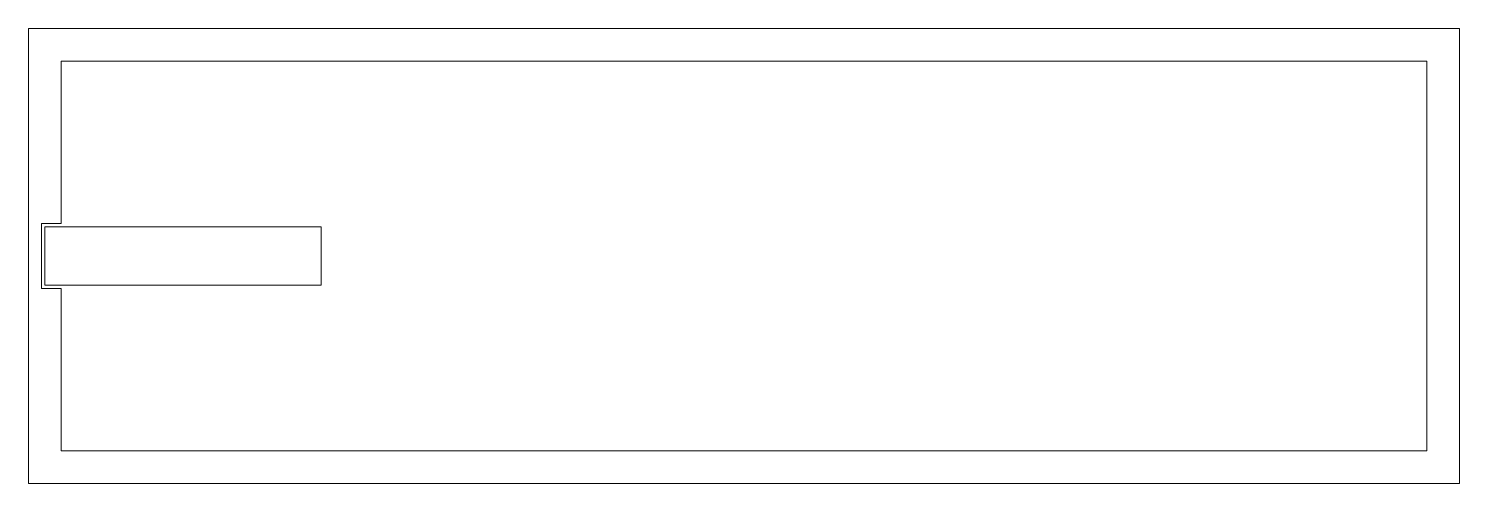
# Model space of a CAD drawing. Header units: metres. Extents: x -220 to 220, y -70 to 70.
import ezdxf

# ---------------------------------------------------------------- set-up
doc = ezdxf.new("R2010")
doc.units = ezdxf.units.M

msp = doc.modelspace()

# ---------------------------------------------------------------- linework, layer by layer
at = {"lineweight": 13}
for p, q in [((-220, 70), (220, 70)), ((-220, 70), (-220, -70)), ((220, 70), (220, -70)), ((-210, 60), (210, 60)), ((-210, 60), (-210, 10)), ((210, 60), (210, -60)), ((-216, 10), (-210, 10)), ((-216, 10), (-216, -10)), ((-215, 9), (-130, 9)), ((-215, 9), (-215, -9)), ((-130, 9), (-130, -9)), ((-216, -10), (-210, -10)), ((-215, -9), (-130, -9)), ((-210, -10), (-210, -60)), ((-210, -60), (210, -60)), ((-220, -70), (220, -70))]:
    msp.add_line(p, q, dxfattribs=at)

doc.saveas('drawing.dxf')
